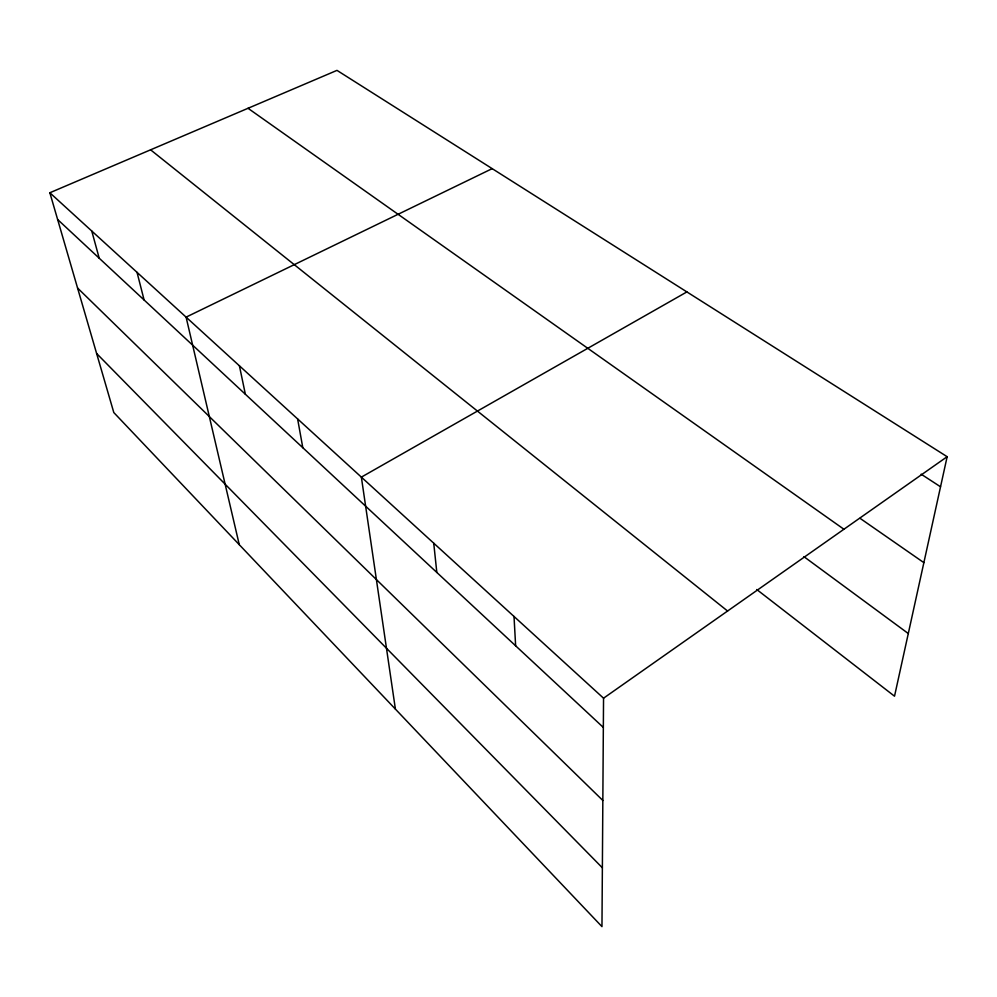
<?xml version="1.0" encoding="UTF-8"?>
<svg xmlns="http://www.w3.org/2000/svg" width="997" height="997" viewBox="0 0 997 997"><rect width="100%" height="100%" fill="white"/><g stroke="black" fill="none" stroke-linecap="round" stroke-linejoin="round"><path stroke-width="1.5" d="M49.85 192.757L603.546 698.199L601.964 926.624L113.808 412.559L49.85 192.757L336.986 70.376L947.15 456.701L894.521 696.205L756.76 589.526M603.546 698.199L947.15 456.701M686.883 291.922L361.363 477.127L395.398 709.091M492.182 168.643L186.09 317.133L239.268 544.674M921.153 474.186L940.532 486.785M860.075 518.34L923.87 562.644M248.029 108.287L843.936 529.257M803.918 556.65L908.292 633.531M150.597 149.824L727.586 611.024M57.627 219.502L603.347 727.449M77.567 288.021L602.836 800.466M96.609 353.486L602.375 867.801M91.761 231.017L99.214 258.211M137.038 272.343L144.091 299.972M239.417 365.812L245.362 394.239M297.617 418.927L302.801 447.703M433.732 543.191L436.823 572.452M514.016 616.47L515.636 645.807"/></g></svg>
